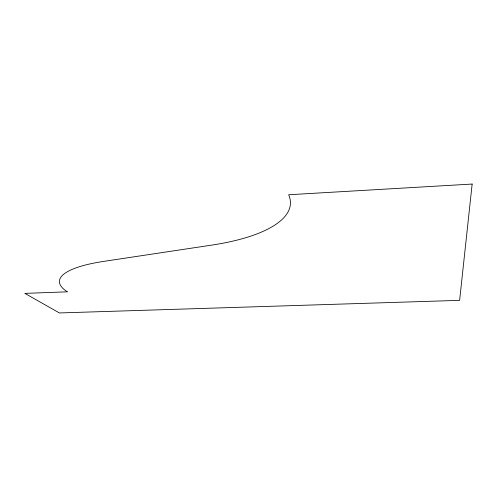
<?xml version="1.0" encoding="UTF-8"?>
<svg xmlns="http://www.w3.org/2000/svg" width="497" height="497" viewBox="0 0 497 497"><rect width="100%" height="100%" fill="white"/><g stroke="black" fill="none" stroke-linecap="round" stroke-linejoin="round"><path stroke-width="0.75" d="M472.15 184.052L459.619 300.35L59.41 312.948L24.85 293.385L67.412 291.82A110.564 26.875 1.9 0 1 103.904 261.354L211.679 245.12A162.656 53.732 3.1 0 0 288.651 194.749L472.15 184.052"/></g></svg>
